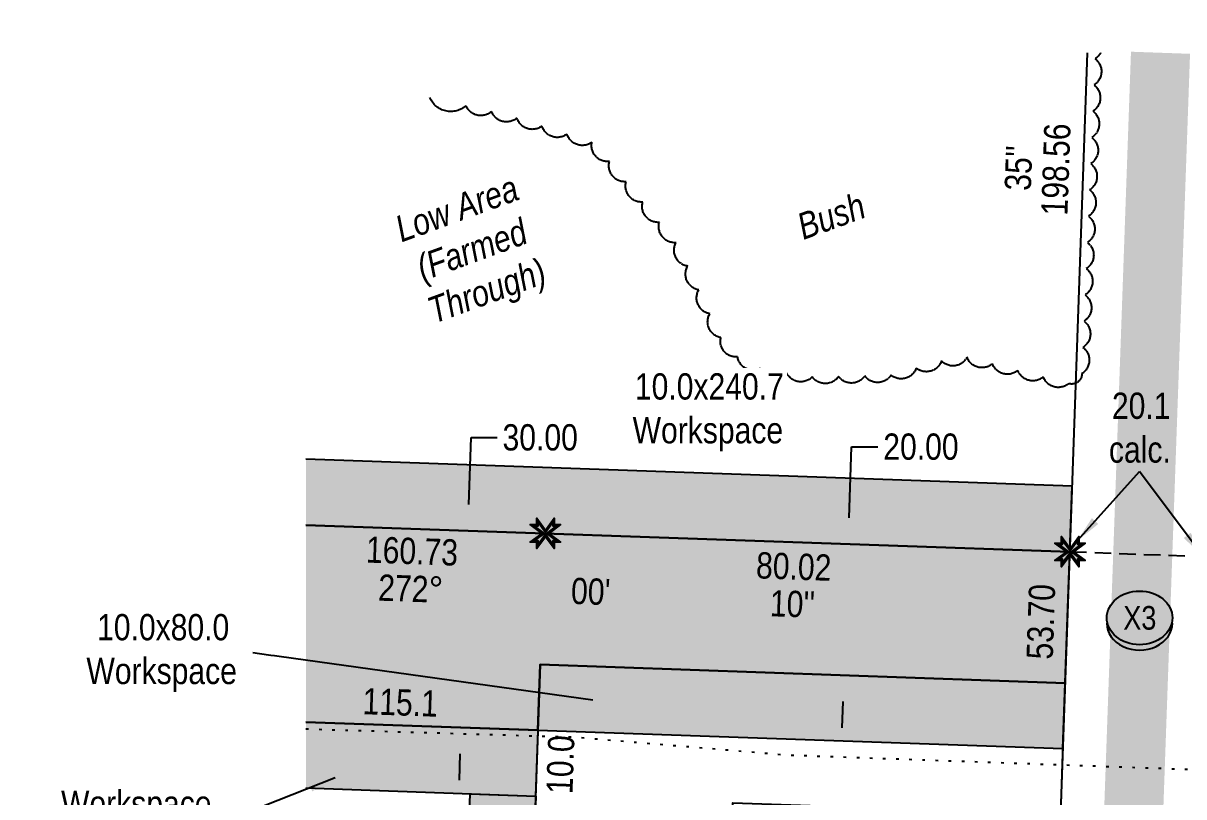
# Model space of a CAD drawing. Extents: x 338216 to 346362, y 6125251 to 6136161.
# Drawn here: x 344944.6 to 345386.4, y 6126208.8 to 6126503.2 of the extents above; entities that cross this region are included whole.
import ezdxf
from ezdxf.enums import TextEntityAlignment as Align

# ---------------------------------------------------------------- set-up
doc = ezdxf.new("R2010")
doc.units = 0
doc.header["$LTSCALE"] = 5
doc.header["$PDSIZE"] = 0.5
for name, pattern in [('0', [1, 1, 0]), ('foc-TOPO', [1, 0.2, -0.8]), ('foc-TRAV', [1.875, 1.25, -0.625])]:
    doc.linetypes.add(name, pattern=pattern)
doc.layers.get('Defpoints').update_dxf_attribs({"color": 9})
for name, color, linetype in [('AS-ROADS', 254, 'Continuous'), ('C-RW', 13, 'Continuous'), ('L-BD', 7, 'Continuous'), ('L-BD1', 253, 'Continuous'), ('L-MON', 1, 'Continuous'), ('L-SEC', 7, 'Continuous'), ('P-CROSSINGS', 250, 'Continuous'), ('P-IOP2-H', 21, 'Continuous'), ('P-PROPOSED', 10, 'Continuous'), ('P-TEMP-BLUE', 146, 'Continuous'), ('P-TEMP-BLUE-T', 146, 'Continuous'), ('P-TRAV', 4, 'foc-TRAV'), ('P-TXT', 4, 'Continuous'), ('T-BUSH', 110, '0'), ('T-BUSH-T', 110, 'Continuous'), ('T-LOW-AREA', 48, 'foc-TOPO')]:
    doc.layers.add(name, color=color, linetype=linetype)
doc.layers.add('P-TEMP-BLUE-H', color=7, linetype='Continuous', true_color=0x99e6ff)
doc.layers.add('T-TEXT', color=48, linetype='Continuous', lineweight=18)
doc.styles.add('80CG', font='ARIALN.TTF', dxfattribs={"height": 10})
doc.styles.add('80L', font='ARIALN.TTF', dxfattribs={"height": 10})
doc.styles.add('80LS', font='ARIALNI.TTF', dxfattribs={"height": 10})
doc.styles.add('Crossing', font='ARIALN.TTF', dxfattribs={"height": 10})
doc.dimstyles.new('Compass 5 000', dxfattribs={"dimscale": 5, "dimtxt": 9, "dimasz": 2, "dimexe": 0.2, "dimexo": 0.0625, "dimgap": 0.5, "dimtad": 0, "dimtih": 1, "dimtoh": 1, "dimzin": 0, "dimdsep": 46, "dimtxsty": '80CG', "dimcen": 0.1, "dimse1": 1, "dimse2": 1, "dimclrd": 256, "dimclrt": 256, "dimaunit": 1, "dimadec": 4, "dimazin": 0, "dimtfac": 0.06, "dimtofl": 0, "dimtmove": 0, "dimatfit": 1, "dimfxl": 0.2, "dimtolj": 1, "dimtzin": 0, "dimlwd": -1, "dimarcsym": 0})

# ---------------------------------------------------------------- blocks, each defined once
blk = doc.blocks.new('xing2')
h = blk.add_hatch(color=50)
h.dxf.hatch_style = 1
edge = h.paths.add_edge_path()
edge.add_ellipse((0, 0), major_axis=(-12.5, 0), ratio=0.816297, start_angle=0, end_angle=360)
h = blk.add_hatch(color=250)
h.dxf.hatch_style = 1
edge = h.paths.add_edge_path()
edge.add_ellipse((0, -2.05), major_axis=(-12.5, 0), ratio=0.816297, start_angle=0, end_angle=180)
edge.add_line((12.5, -2.05), (12.5, 0))
edge.add_ellipse((0, 0), major_axis=(-12.5, 0), ratio=0.816297, start_angle=0, end_angle=180, ccw=False)
edge.add_line((-12.5, 0), (-12.5, -2.05))
at = {"color": 250}
blk.add_ellipse((0, 0), major_axis=(-12.5, 0), ratio=0.816297, dxfattribs=at)
blk.add_ellipse((0, -2.05), major_axis=(-12.5, 0), ratio=0.816297, start_param=0, end_param=3.141593, dxfattribs=at)
at = {"color": 250, "style": 'Crossing'}
blk.add_attdef('CROSSING', text='', height=9, dxfattribs=at).set_placement((0.09, 0.02), align=Align.MIDDLE_CENTER)
at = {"color": 250, "style": 'Crossing', "flags": 1}
for tag, p in [('OWNER', (0.09, -12.49)), ('DESCRIPTION', (0.09, -25.77)), ('LOCATION', (0.09, -39.3)), ('DWG_REF', (0.09, -52.84))]:
    blk.add_attdef(tag, text='', height=9, dxfattribs=at).set_placement(p, align=Align.MIDDLE_CENTER)
blk = doc.blocks.new('*D243')
at = {"layer": 'Defpoints', "color": 0, "transparency": 16777216}
for p in [(345234.68, 6126305.82), (345258.64, 6126304.98), (345232.93, 6126255.86)]:
    blk.add_point(p, dxfattribs=at)
at = {"layer": 'P-TXT', "transparency": 16777216}
for p, q in [((345258.99, 6126314.98), (345259.93, 6126341.98)), ((345259.93, 6126341.98), (345269.93, 6126341.98)), ((345256.54, 6126245.03), (345256.19, 6126235.04))]:
    blk.add_line(p, q, dxfattribs=at)
for points in [[(345257.32, 6126315.04), (345260.65, 6126314.92), (345258.64, 6126304.98)], [(345254.87, 6126245.09), (345258.21, 6126244.97), (345256.89, 6126255.03)]]:
    blk.add_solid(points, dxfattribs=at)
at = {"layer": 'P-TXT', "transparency": 16777216, "insert": (345286.32, 6126341.98), "char_height": 10, "attachment_point": 5, "style": '80CG'}
blk.add_mtext('\\A1;20.00', dxfattribs=at)
blk = doc.blocks.new('*D244')
at = {"layer": 'Defpoints', "color": 0, "transparency": 16777216}
for p in [(345113.82, 6126310.05), (345128.75, 6126309.53), (345126.13, 6126234.59)]:
    blk.add_point(p, dxfattribs=at)
at = {"layer": 'P-TXT', "transparency": 16777216}
for p, q in [((345114.17, 6126320.04), (345115.06, 6126345.51)), ((345115.06, 6126345.51), (345125.06, 6126345.51)), ((345110.85, 6126225.12), (345110.5, 6126215.12))]:
    blk.add_line(p, q, dxfattribs=at)
for points in [[(345112.5, 6126320.1), (345115.84, 6126319.98), (345113.82, 6126310.05)], [(345109.19, 6126225.17), (345112.52, 6126225.06), (345111.2, 6126235.11)]]:
    blk.add_solid(points, dxfattribs=at)
at = {"layer": 'P-TXT', "transparency": 16777216, "insert": (345141.38, 6126345.51), "char_height": 10, "attachment_point": 5, "style": '80CG'}
blk.add_mtext('\\A1;30.00', dxfattribs=at)
blk = doc.blocks.new('TEMP')
h = blk.add_hatch(color=255)
h.dxf.hatch_style = 1
h.paths.add_polyline_path([(0, 0.251), (-0.666, 1.152), (-0.666, 0.666), (-1.152, 0.666), (-0.251, 0), (-1.152, -0.666), (-0.666, -0.666), (-0.666, -1.152), (0, -0.251), (0.666, -1.152), (0.666, -0.666), (1.152, -0.666), (0.251, 0), (1.152, 0.666), (0.666, 0.666), (0.666, 1.152)])
h.paths.add_polyline_path([(0.566, 0.849), (0.566, 0.566), (0.849, 0.566), (0.083, 0), (0.849, -0.566), (0.566, -0.566), (0.566, -0.849), (0, -0.083), (-0.566, -0.849), (-0.566, -0.566), (-0.849, -0.566), (-0.083, 0), (-0.849, 0.566), (-0.566, 0.566), (-0.566, 0.849), (0, 0.083)], flags=16)
h = blk.add_hatch(color=1)
h.dxf.hatch_style = 1
h.paths.add_polyline_path([(0, 0.083), (-0.566, 0.849), (-0.566, 0.566), (-0.849, 0.566), (-0.083, 0), (-0.849, -0.566), (-0.566, -0.566), (-0.566, -0.849), (0, -0.083), (0.566, -0.849), (0.566, -0.566), (0.849, -0.566), (0.083, 0), (0.849, 0.566), (0.566, 0.566), (0.566, 0.849)])
at = {"color": 1}
for p, q in [((-0.083, 0), (0.083, 0)), ((0, 0.083), (0, -0.083))]:
    blk.add_line(p, q, dxfattribs=at)
at = {"color": 255, "flags": 128}
blk.add_lwpolyline([(-0.251, 0), (-1.152, 0.666), (-0.666, 0.666), (-0.666, 1.152), (0, 0.251), (0.666, 1.152), (0.666, 0.666), (1.152, 0.666), (0.251, 0), (1.152, -0.666), (0.666, -0.666), (0.666, -1.152), (0, -0.251), (-0.666, -1.152), (-0.666, -0.666), (-1.152, -0.666)], close=True, dxfattribs=at)
at = {"color": 1, "flags": 128}
blk.add_lwpolyline([(-0.083, 0), (-0.849, 0.566), (-0.566, 0.566), (-0.566, 0.849), (0, 0.083), (0.566, 0.849), (0.566, 0.566), (0.849, 0.566), (0.083, 0), (0.849, -0.566), (0.566, -0.566), (0.566, -0.849), (0, -0.083), (-0.566, -0.849), (-0.566, -0.566), (-0.849, -0.566)], close=True, dxfattribs=at)

msp = doc.modelspace()

# ---------------------------------------------------------------- hatches: boundary and pattern name
at = {"layer": 'P-IOP2-H'}
h = msp.add_hatch(color=256, dxfattribs=at)
h.dxf.hatch_style = 1
h.paths.add_polyline_path([(345052.216, 6126312.202), (345052.216, 6126237.173), (345140.514, 6126234.085), (345141.393, 6126259.064), (345341.268, 6126252.076), (345341.27, 6126252.114), (345343.021, 6126302.034)])
at = {"layer": 'P-TEMP-BLUE-H'}
h = msp.add_hatch(color=256, dxfattribs=at)
h.dxf.hatch_style = 1
h.paths.add_polyline_path([(345052.216, 6126337.212), (345052.216, 6126312.202), (345343.021, 6126302.034), (345343.827, 6126327.016)])
h = msp.add_hatch(color=256, dxfattribs=at)
h.dxf.hatch_style = 1
h.paths.add_polyline_path([(345140.514, 6126234.085), (345340.339, 6126227.099), (345341.274, 6126252.076), (345141.393, 6126259.064)])
h = msp.add_hatch(color=256, dxfattribs=at)
h.dxf.hatch_style = 1
h.paths.add_polyline_path([(345052.216, 6126237.173), (345052.216, 6126212.113), (345139.705, 6126209.046), (345140.585, 6126234.083)])
h = msp.add_hatch(color=256, dxfattribs=at)
h.dxf.hatch_style = 1
h.paths.add_polyline_path([(345111.969, 6126131.967), (345114.709, 6126209.923), (345139.705, 6126209.046), (345136.603, 6126121.292)])

# ---------------------------------------------------------------- linework, layer by layer
at = {"layer": 'AS-ROADS', "const_width": 22.495, "flags": 128}
msp.add_lwpolyline([(345377.511, 6126491.959), (345337.083, 6125349.397)], dxfattribs=at)
at = {"layer": 'C-RW'}
msp.add_lwpolyline([(345210.493, 6126089.276), (345214.672, 6126206.483), (345339.562, 6126202.116), (345341.268, 6126252.076), (345141.427, 6126259.063), (345136.603, 6126121.292), (345136.603, 6126121.292)], close=True, dxfattribs=at)
at = {"layer": 'L-SEC', "flags": 128}
msp.add_lwpolyline([(345309.632, 6125349.397), (345337.504, 6126144.773), (345349.67, 6126491.959)], dxfattribs=at)
at = {"layer": 'P-PROPOSED', "flags": 128}
msp.add_lwpolyline([(345052.216, 6126237.173), (345140.514, 6126234.085), (345141.393, 6126259.064), (345341.268, 6126252.076), (345341.27, 6126252.114), (345343.021, 6126302.034), (345052.216, 6126312.202)], dxfattribs=at)
at = {"layer": 'P-TEMP-BLUE', "flags": 128}
for points in [[(345052.216, 6126312.202), (345343.021, 6126302.034), (345343.827, 6126327.016), (345052.216, 6126337.212)], [(345052.216, 6126212.113), (345139.705, 6126209.046), (345140.585, 6126234.083), (345052.216, 6126237.173)]]:
    msp.add_lwpolyline(points, dxfattribs=at)
for points in [[(345140.514, 6126234.085), (345340.339, 6126227.099), (345341.274, 6126252.076), (345141.393, 6126259.064)], [(345111.969, 6126131.967), (345114.709, 6126209.923), (345139.705, 6126209.046), (345136.603, 6126121.292)]]:
    msp.add_lwpolyline(points, close=True, dxfattribs=at)
at = {"layer": 'P-TRAV', "flags": 128}
msp.add_lwpolyline([(345343.091, 6126302.032), (345393.701, 6126300.262)], dxfattribs=at)
at = {"layer": 'T-BUSH', "flags": 128}
msp.add_lwpolyline([(345354.712, 6126491.959, -0.1279938), (345352.622, 6126489.704, -0.5205671), (345352.201, 6126479.715, -0.5205671), (345351.78, 6126469.726, -0.5205671), (345351.36, 6126459.737, -0.5205671), (345350.939, 6126449.748, -0.5205671), (345350.518, 6126439.759, -0.5205671), (345350.097, 6126429.771, -0.5205671), (345349.676, 6126419.782, -0.5205671), (345349.255, 6126409.793, -0.5205671), (345348.834, 6126399.804, -0.5205671), (345348.413, 6126389.815, -0.5205671), (345347.992, 6126379.826, -0.5205671), (345347.571, 6126369.837, -0.5205671), (345342.553, 6126366.052, -0.5205671), (345332.873, 6126368.556, -0.5205671), (345323.194, 6126371.06, -0.5205671), (345313.515, 6126373.564, -0.5205671), (345303.836, 6126376.069, -0.5205671), (345294.163, 6126374.662, -0.5205671), (345284.542, 6126371.944, -0.5205671), (345274.921, 6126369.226, -0.5205671), (345264.938, 6126368.948, -0.5205671), (345254.942, 6126368.759, -0.5205671), (345244.946, 6126368.571, -0.5205671), (345235.083, 6126370.192, -0.5205671), (345225.221, 6126371.835, -0.5205671), (345216.525, 6126376.236, -0.5205671), (345210.156, 6126383.539, -0.5205671), (345205.949, 6126392.609, -0.5205671), (345201.741, 6126401.678, -0.5205671), (345197.533, 6126410.747, -0.5205671), (345193.084, 6126419.669, -0.5205671), (345186.751, 6126427.406, -0.5205671), (345180.418, 6126435.142, -0.5205671), (345174.085, 6126442.879, -0.5205671), (345167.753, 6126450.615, -0.5205671), (345161.078, 6126457.933, -0.5205671), (345151.559, 6126460.991, -0.5205671), (345142.041, 6126464.049, -0.5205671), (345132.522, 6126467.107, -0.5205671), (345122.857, 6126469.628, -0.5205671), (345113.102, 6126471.82, -0.5205671), (345099.417, 6126474.894)], format="xyb", dxfattribs=at)
at = {"layer": 'T-LOW-AREA', "flags": 128}
msp.add_lwpolyline([(345052.216, 6126234.617), (345154.892, 6126231.475), (345235.568, 6126224.684), (345415.767, 6126218.242), (345504.485, 6126212.119), (345634.894, 6126202.678), (345739.98, 6126209.989), (345781.074, 6126212.523), (345862.221, 6126235.738), (345927.233, 6126309.861), (345938.606, 6126329.138)], dxfattribs=at)

# ---------------------------------------------------------------- block references
at = {"layer": 'L-MON'}
for p, xscale, yscale, zscale in [((345143.373, 6126309.015), 4.998900549999949, 4.998900549999949, 4.998900549999949), ((345343.091, 6126302.032), 4.998900549999956, 4.998900549999956, 12.49725137499973)]:
    msp.add_blockref('TEMP', p, dxfattribs=dict(at, xscale=xscale, yscale=yscale, zscale=zscale))
at = {"layer": 'P-CROSSINGS', "xscale": 0.99978011, "yscale": 0.99978011, "zscale": 0.99978011}
msp.add_blockref('xing2', (345369.549, 6126276.862), dxfattribs=at).add_auto_attribs({'CROSSING': 'X3'})

# ---------------------------------------------------------------- texts
at = {"layer": 'L-BD', "style": '80L'}
for s, height, rotation, p in [('198.56', 9.9978, 87.999, (345337.672, 6126447.564)), ("35''", 9.9978, 87.999, (345323.434, 6126448.062)), ('53.70', 9.9956, 87.9931, (345331.966, 6126275.409))]:
    msp.add_text(s, height=height, rotation=rotation, dxfattribs=at).set_placement(p, align=Align.MIDDLE)
at = {"layer": 'L-BD1', "style": '80L'}
for s, p in [('160.73', (345092.586, 6126302.313)), ('80.02', (345237.909, 6126296.44)), ('272°', (345092.088, 6126288.074)), ("00'", (345160.616, 6126286.941)), ("10''", (345237.411, 6126282.202))]:
    msp.add_text(s, height=9.9978, rotation=357.9975, dxfattribs=at).set_placement(p, align=Align.MIDDLE)
at = {"layer": 'L-BD1', "insert": (345363.357, 6126362.609), "char_height": 9.9978, "attachment_point": 1, "style": '80L'}
msp.add_mtext_dynamic_manual_height_columns('\\pi-4.3288;20.1\\P\\pi-5.4677;calc.', width=11.19478, gutter_width=50, heights=[0], dxfattribs=at)
at = {"layer": 'P-TEMP-BLUE-T', "char_height": 9.9978, "attachment_point": 1, "style": '80L', "bg_fill": 3, "box_fill_scale": 1.2, "bg_fill_color": 256, "bg_fill_transparency": 0}
for s, insert in [('\\pi16.455;10.0x80.0\\P\\pi12.401;Workspace', (344956.248, 6126278.326)), ('\\pi12.401;Workspace\\P\\pi15.302;(0.103 ha) ', (344946.581, 6126211.153))]:
    msp.add_mtext_dynamic_manual_height_columns(s, width=81.4327, gutter_width=49.989, heights=[0], dxfattribs=dict(at, insert=insert))
at = {"layer": 'P-TEMP-BLUE-T', "char_height": 9.9978, "attachment_point": 1, "style": '80L'}
for s, insert, rotation in [('115.1', (345073.967, 6126250.214), 357.99753), ('10.0', (345143.671, 6126210.068), 87.99828)]:
    msp.add_mtext_dynamic_manual_height_columns(s, width=26.64843, gutter_width=50, heights=[0], dxfattribs=dict(at, insert=insert, rotation=rotation))
at = {"layer": 'T-BUSH-T', "style": '80LS'}
msp.add_text('Bush', height=9.9978, rotation=20, dxfattribs=at).set_placement((345252.14, 6126429.837), align=Align.MIDDLE_CENTER)

# ---------------------------------------------------------------- dimensions: what is measured, and where the dimension line sits
at = {"layer": 'P-TXT'}
for base, p1, p2, text, picture, middle in [((345113.821, 6126310.048), (345126.133, 6126234.588), (345128.753, 6126309.526), '30.00', '*D244', (345141.384, 6126345.505)), ((345258.636, 6126304.985), (345232.931, 6126255.864), (345234.678, 6126305.822), '20.00', '*D243', (345286.321, 6126341.979))]:
    dim = msp.add_linear_dim(base=base, p1=p1, p2=p2, angle=87.99753, text=text, dimstyle='Compass 5 000', dxfattribs=at)
    dim.commit()
    dim.dimension.update_dxf_attribs({"geometry": picture, "text_midpoint": middle, "dimtype": 161})

# ---------------------------------------------------------------- leaders
at = {"layer": 'L-BD1'}
for points in [[(345345.919, 6126306.274), (345369.465, 6126332.516)], [(345393.701, 6126300.262), (345369.465, 6126332.516)]]:
    msp.add_leader(points, dimstyle='Compass 5 000', dxfattribs=at)

# ---------------------------------------------------------------- next in the draw order: texts
at = {"layer": 'P-TEMP-BLUE-T', "insert": (345176.441, 6126369.953), "char_height": 9.9978, "attachment_point": 1, "style": '80L', "bg_fill": 3, "box_fill_scale": 1.2, "bg_fill_color": 256, "bg_fill_transparency": 0}
msp.add_mtext_dynamic_manual_height_columns('\\pi0.98771;10.0x240.7\\P\\pi0.12842;Workspace', width=56.88831, gutter_width=49.989, heights=[0], dxfattribs=at)
at = {"layer": 'T-TEXT', "insert": (345107.91, 6126437.418), "char_height": 9.9978, "width": 55.7441, "attachment_point": 2, "rotation": 20, "style": '80LS', "bg_fill": 3, "box_fill_scale": 1.15, "bg_fill_color": 256, "bg_fill_true_color": 256, "bg_fill_transparency": 0}
msp.add_mtext('Low Area\\P(Farmed \\PThrough)', dxfattribs=at)

# ---------------------------------------------------------------- next in the draw order: leaders
at = {"layer": 'P-TEMP-BLUE-T'}
for points in [[(345161.362, 6126245.567), (345032.002, 6126263.51)], [(345063.295, 6126216.026), (345025.085, 6126200.843)]]:
    msp.add_leader(points, dimstyle='Compass 5 000', dxfattribs=at)

doc.saveas('drawing.dxf')
